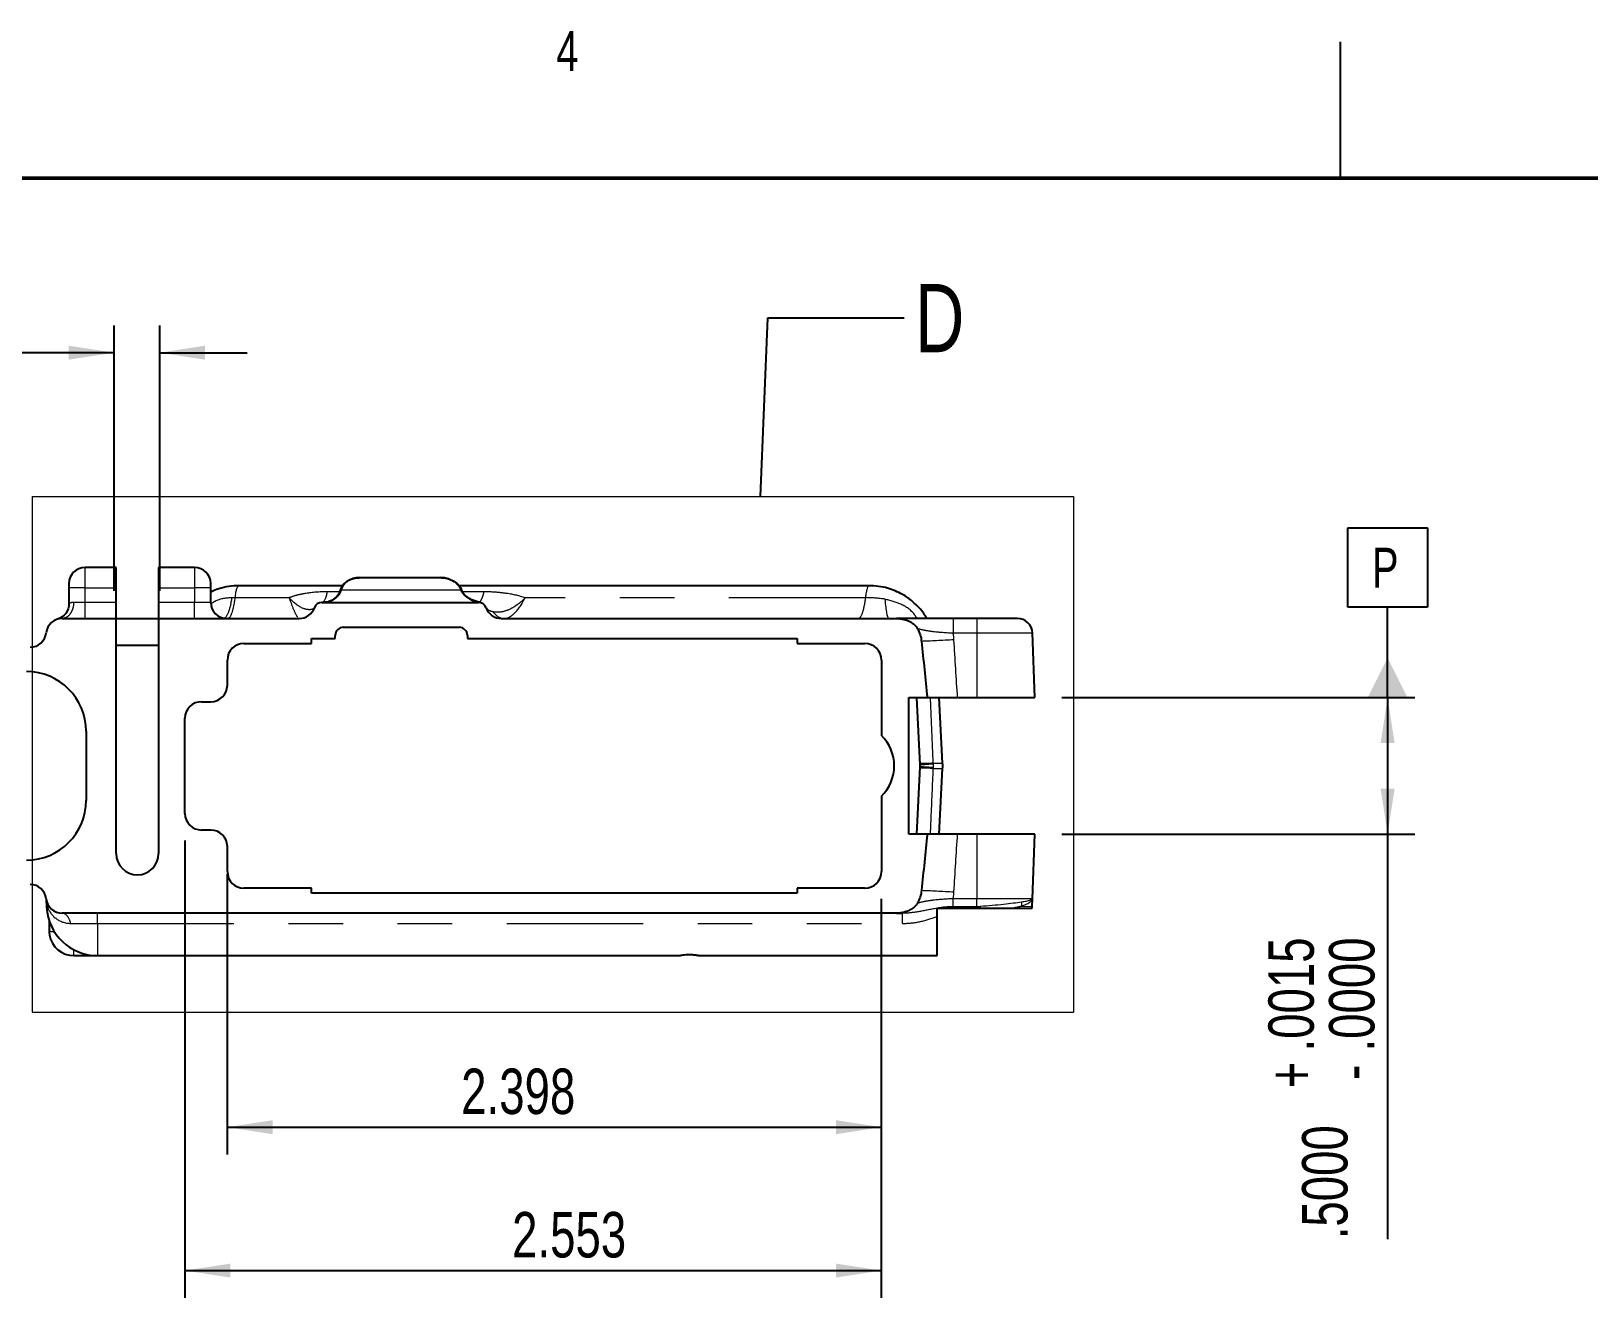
# Model space of a CAD drawing. Header units: inches. Extents: x 0.2 to 16.8, y 0.2 to 10.8.
# Drawn here: x 6.1 to 8.955, y 8.448 to 10.77 of the extents above; entities that cross this region are included whole.
import ezdxf

# ---------------------------------------------------------------- set-up
doc = ezdxf.new("R2010")
doc.units = ezdxf.units.IN
doc.header["$MEASUREMENT"] = 0
doc.linetypes.add('PHANTOM', pattern=[0.5, 0.25, -0.05, 0.05, -0.05, 0.05, -0.05])
doc.layers.add('FORMAT', color=7, linetype='Continuous')
doc.styles.add('SLDTEXTSTYLE0', font='TXT', dxfattribs={"width": 0.75})
doc.dimstyles.new('SLDDIMSTYLE12', dxfattribs={"dimtxt": 0.18, "dimasz": 0.083333, "dimexe": 0, "dimexo": 0.0625, "dimgap": 0, "dimtad": 0, "dimtih": 1, "dimtoh": 1, "dimdec": 0, "dimrnd": 1e-09, "dimzin": 0, "dimdsep": 46, "dimtxsty": 'Standard', "dimblk1": 'NONE', "dimblk2": 'NONE', "dimsah": 1, "dimcen": 0.09, "dimadec": 0, "dimazin": 0, "dimtfac": 0.083333, "dimtdec": 0, "dimtofl": 0, "dimtmove": 0, "dimatfit": 3, "dimldrblk": 'NONE', "dimfxl": 1, "dimfrac": 2, "dimtolj": 1, "dimtzin": 0, "dimarcsym": 0})
doc.dimstyles.new('SLDDIMSTYLE13', dxfattribs={"dimtxt": 0.083333, "dimasz": 0.083333, "dimexe": 0, "dimexo": 0.0625, "dimgap": 0.020833, "dimtad": 0, "dimtih": 1, "dimtoh": 1, "dimdec": 3, "dimlfac": 2, "dimrnd": 1e-09, "dimzin": 12, "dimdsep": 46, "dimtxsty": 'SLDTEXTSTYLE0', "dimsah": 1, "dimcen": 0.09, "dimadec": 0, "dimazin": 3, "dimtol": 1, "dimtp": 0.01, "dimtm": 0.01, "dimtfac": 1, "dimtdec": 3, "dimtmove": 0, "dimatfit": 0, "dimfxl": 1, "dimfrac": 2, "dimtolj": 1, "dimtzin": 0, "dimarcsym": 0})
doc.dimstyles.new('SLDDIMSTYLE17', dxfattribs={"dimtxt": 0.083333, "dimasz": 0.083333, "dimexe": 0, "dimexo": 0.0625, "dimgap": 0.020833, "dimtad": 2, "dimdec": 3, "dimlfac": 2, "dimrnd": 1e-09, "dimzin": 12, "dimdsep": 46, "dimtxsty": 'SLDTEXTSTYLE0', "dimsah": 1, "dimcen": 0.09, "dimadec": 0, "dimazin": 3, "dimtfac": 1, "dimtdec": 3, "dimtofl": 0, "dimtmove": 0, "dimatfit": 3, "dimfxl": 1, "dimfrac": 2, "dimtolj": 1, "dimtzin": 12, "dimarcsym": 0})
doc.dimstyles.new('SLDDIMSTYLE18', dxfattribs={"dimtxt": 0.083333, "dimasz": 0.083333, "dimexe": 0, "dimexo": 0.0625, "dimgap": 0.020833, "dimtad": 2, "dimdec": 4, "dimlfac": 2, "dimrnd": 1e-09, "dimzin": 4, "dimdsep": 46, "dimtxsty": 'SLDTEXTSTYLE0', "dimsah": 1, "dimcen": 0.09, "dimadec": 0, "dimazin": 1, "dimtol": 1, "dimtp": 0.0015, "dimtfac": 1, "dimtdec": 4, "dimtofl": 0, "dimtmove": 0, "dimatfit": 3, "dimfxl": 1, "dimfrac": 2, "dimtolj": 1, "dimtzin": 4, "dimarcsym": 0})

# ---------------------------------------------------------------- blocks, each defined once
blk = doc.blocks.new('_D_13')
at = {"layer": 'FORMAT'}
for p, q in [((6.2518, 9.7435), (6.2518, 10.2303)), ((6.3353, 9.7435), (6.3353, 10.2303)), ((6.2518, 10.1803), (5.7092, 10.1803)), ((6.3353, 10.1803), (6.4955, 10.1803))]:
    blk.add_line(p, q, dxfattribs=at)
for points in [[(6.2518, 10.1803), (6.1684, 10.1931), (6.1684, 10.1675)], [(6.3353, 10.1803), (6.4186, 10.1675), (6.4186, 10.1931)]]:
    blk.add_solid(points, dxfattribs=at)
at = {"layer": 'FORMAT', "char_height": 0.08333, "attachment_point": 1, "style": 'SLDTEXTSTYLE0'}
for s, insert in [('.167', (5.2173, 10.2215)), ('±.010', (5.4328, 10.2215))]:
    blk.add_mtext(s, dxfattribs=dict(at, insert=insert))
blk = doc.blocks.new('_D_17')
at = {"layer": 'FORMAT'}
for p, q in [((6.3816, 9.2858), (6.3816, 8.4476)), ((7.6581, 9.179), (7.6581, 8.4476)), ((6.3816, 8.4976), (7.6581, 8.4976))]:
    blk.add_line(p, q, dxfattribs=at)
for points in [[(6.3816, 8.4976), (6.4649, 8.4848), (6.4649, 8.5104)], [(7.6581, 8.4976), (7.5748, 8.5104), (7.5748, 8.4848)]]:
    blk.add_solid(points, dxfattribs=at)
at = {"layer": 'FORMAT', "insert": (6.9813, 8.605), "char_height": 0.08333, "attachment_point": 1, "style": 'SLDTEXTSTYLE0'}
blk.add_mtext('2.553', dxfattribs=at)
blk = doc.blocks.new('_D_18')
at = {"layer": 'FORMAT'}
for p, q in [((6.4593, 9.2248), (6.4593, 8.7105)), ((7.6581, 9.179), (7.6581, 8.7105)), ((6.4593, 8.7605), (7.6581, 8.7605))]:
    blk.add_line(p, q, dxfattribs=at)
for points in [[(6.4593, 8.7605), (6.5426, 8.7476), (6.5426, 8.7733)], [(7.6581, 8.7605), (7.5748, 8.7733), (7.5748, 8.7476)]]:
    blk.add_solid(points, dxfattribs=at)
at = {"layer": 'FORMAT', "insert": (6.888, 8.8679), "char_height": 0.08333, "attachment_point": 1, "style": 'SLDTEXTSTYLE0'}
blk.add_mtext('2.398', dxfattribs=at)
blk = doc.blocks.new('_D_19')
at = {"layer": 'FORMAT'}
for p, q in [((7.9892, 9.5479), (8.6362, 9.5479)), ((8.5862, 9.5479), (8.5862, 9.2979)), ((7.9892, 9.2979), (8.6362, 9.2979)), ((8.5862, 9.2979), (8.5862, 8.5549))]:
    blk.add_line(p, q, dxfattribs=at)
for points in [[(8.5862, 9.5479), (8.5733, 9.4646), (8.599, 9.4646)], [(8.5862, 9.2979), (8.599, 9.3812), (8.5733, 9.3812)]]:
    blk.add_solid(points, dxfattribs=at)
at = {"layer": 'FORMAT', "attachment_point": 1, "rotation": 90, "style": 'SLDTEXTSTYLE0'}
for s, insert, char_height in [('.0015', (8.3676, 8.8992), 0.08333), ('.0000', (8.4787, 8.8992), 0.08333), ('+', (8.3676, 8.8319), 0.0833), ('-', (8.4787, 8.8471), 0.0833), ('.5000', (8.4293, 8.5549), 0.08333)]:
    blk.add_mtext(s, dxfattribs=dict(at, insert=insert, char_height=char_height))
blk = doc.blocks.new('_None')
blk = doc.blocks.new('SW_DATUMTAG_1')
at = {"layer": 'FORMAT', "color": 0}
for p, q in [((-0.0442, 0.1308), (0.1017, 0.1308)), ((-0.0442, -0.015), (-0.0442, 0.1308)), ((0.1017, 0.1308), (0.1017, -0.015)), ((0.1017, -0.015), (-0.0442, -0.015)), ((0.0288, -0.1808), (0.0288, -0.015))]:
    blk.add_line(p, q, dxfattribs=at)
blk.add_solid([(-0.0077, -0.1808), (0.0652, -0.1808), (0.0288, -0.1079)], dxfattribs=at)
at = {"layer": 'FORMAT', "color": 0, "insert": (0, 0.094), "char_height": 0.0729, "attachment_point": 1, "style": 'SLDTEXTSTYLE0'}
blk.add_mtext('P', dxfattribs=at)

msp = doc.modelspace()

# ---------------------------------------------------------------- linework, layer by layer
at = {"color": 7, "linetype": 'Continuous', "lineweight": 25}
for p, q in [((8.5, 10.5), (8.5, 10.75)), ((8.5, 10.500039), (8.5, 10.499961)), ((6.255575, 9.786587), (6.198488, 9.786587)), ((6.255575, 9.749186), (6.255575, 9.786587)), ((6.399276, 9.786587), (6.333331, 9.786587)), ((6.333331, 9.786587), (6.333331, 9.749186)), ((6.701679, 9.767887), (6.702508, 9.767887)), ((6.702508, 9.767887), (6.84998, 9.767887)), ((6.84998, 9.767887), (6.85081, 9.767887)), ((6.168961, 9.75706), (6.168961, 9.749186)), ((6.168961, 9.749186), (6.168961, 9.720053)), ((6.255575, 9.722611), (6.255575, 9.749186)), ((6.333331, 9.749186), (6.333331, 9.722611)), ((6.428803, 9.749186), (6.428803, 9.75706)), ((6.428803, 9.722611), (6.428803, 9.749186)), ((6.670894, 9.753123), (6.480367, 9.753123)), ((7.636102, 9.753123), (6.883987, 9.753123)), ((6.255575, 9.6931), (6.255575, 9.722611)), ((6.333331, 9.722611), (6.333331, 9.6931)), ((6.632774, 9.722611), (6.919714, 9.722611)), ((6.156627, 9.693083), (6.187752, 9.693083)), ((6.187752, 9.693083), (6.198488, 9.6931)), ((6.198488, 9.6931), (6.255575, 9.6931)), ((6.255575, 9.261981), (6.255575, 9.6931)), ((6.255575, 9.693083), (6.333331, 9.693083)), ((6.333331, 9.6931), (6.333331, 9.261981)), ((6.333331, 9.6931), (6.399276, 9.6931)), ((6.399276, 9.6931), (6.410013, 9.693083)), ((6.410013, 9.693083), (6.591016, 9.693083)), ((6.961473, 9.693083), (7.686211, 9.693083)), ((7.833331, 9.693083), (7.789832, 9.693083)), ((7.907537, 9.693083), (7.833331, 9.693083)), ((6.613843, 9.656174), (6.65715, 9.656174)), ((6.613843, 9.647316), (6.613843, 9.656174)), ((6.65715, 9.656174), (6.65715, 9.66208)), ((6.671914, 9.676843), (6.884512, 9.676843)), ((6.899276, 9.66208), (6.899276, 9.656174)), ((6.899276, 9.656174), (7.503607, 9.656174)), ((7.503607, 9.656174), (7.503607, 9.647316)), ((7.93922, 9.547906), (7.935079, 9.666486)), ((6.333331, 9.643379), (6.255575, 9.643379)), ((6.489827, 9.647316), (6.613843, 9.647316)), ((7.503607, 9.647316), (7.627622, 9.647316)), ((6.459315, 9.571036), (6.459315, 9.616804)), ((7.658134, 9.616804), (7.658134, 9.478723)), ((6.412071, 9.540524), (6.428803, 9.540524)), ((7.708331, 9.547906), (7.742512, 9.547906)), ((7.708331, 9.297906), (7.708331, 9.547906)), ((7.722413, 9.547906), (7.728883, 9.424452)), ((7.77054, 9.427645), (7.764237, 9.547906)), ((7.797848, 9.547906), (7.833331, 9.547906)), ((7.833331, 9.547906), (7.93922, 9.547906)), ((6.381559, 9.3358), (6.381559, 9.510013)), ((6.200457, 9.486391), (6.200457, 9.359422)), ((7.77054, 9.427639), (7.77054, 9.427645)), ((7.728883, 9.421361), (7.722413, 9.297906)), ((7.764237, 9.297906), (7.77054, 9.418167)), ((7.77054, 9.418167), (7.77054, 9.418174)), ((7.658134, 9.36709), (7.658134, 9.229009)), ((6.428803, 9.305288), (6.412071, 9.305288)), ((7.742512, 9.297906), (7.708331, 9.297906)), ((7.833331, 9.297906), (7.797848, 9.297906)), ((7.93922, 9.297906), (7.833331, 9.297906)), ((7.935079, 9.179326), (7.93922, 9.297906)), ((6.459315, 9.229009), (6.459315, 9.274776)), ((6.613843, 9.198497), (6.489827, 9.198497)), ((6.613843, 9.189639), (6.613843, 9.198497)), ((7.503607, 9.198497), (7.503607, 9.189639)), ((7.627622, 9.198497), (7.503607, 9.198497)), ((6.127408, 9.177381), (6.128131, 9.163584)), ((7.503607, 9.189639), (6.613843, 9.189639)), ((7.934586, 9.165214), (7.935079, 9.179326)), ((6.132775, 9.138988), (6.132775, 9.120249)), ((7.686211, 9.152729), (6.156627, 9.152729)), ((7.760496, 9.074973), (7.760496, 9.146444)), ((7.789832, 9.16208), (7.833331, 9.16208)), ((7.8972, 9.16208), (7.934424, 9.16208)), ((6.178051, 9.074973), (6.221507, 9.074973)), ((6.221507, 9.074973), (6.542977, 9.074973)), ((6.542977, 9.074973), (7.286457, 9.074973)), ((7.286272, 9.074973), (7.286272, 9.074894)), ((7.325272, 9.074973), (7.760496, 9.074973))]:
    msp.add_line(p, q, dxfattribs=at)
at = {"color": 7, "linetype": 'Continuous', "lineweight": 50}
msp.add_line((0.5, 10.5), (16.5, 10.5), dxfattribs=at)
at = {"color": 7, "linetype": 'Continuous', "lineweight": 18}
for p, q in [((6.101497, 9.916731), (6.101497, 8.97133)), ((6.101497, 9.916731), (8.010307, 9.916731)), ((8.010307, 9.916731), (8.010307, 8.97133)), ((6.101497, 8.97133), (8.010307, 8.97133))]:
    msp.add_line(p, q, dxfattribs=at)
at = {"color": 8, "linetype": 'PHANTOM', "lineweight": 18}
for p, q in [((6.198488, 9.749186), (6.198488, 9.786587)), ((6.399276, 9.786587), (6.399276, 9.749186)), ((6.198488, 9.749186), (6.168961, 9.749186)), ((6.198488, 9.722611), (6.198488, 9.749186)), ((6.198488, 9.749186), (6.255575, 9.749186)), ((6.333331, 9.749186), (6.399276, 9.749186)), ((6.428803, 9.749186), (6.399276, 9.749186)), ((6.399276, 9.749186), (6.399276, 9.722611)), ((6.665625, 9.74198), (6.642434, 9.74198)), ((6.929374, 9.74198), (6.890184, 9.74198)), ((6.198488, 9.722611), (6.177558, 9.722611)), ((6.198488, 9.6931), (6.198488, 9.722611)), ((6.255575, 9.722611), (6.198488, 9.722611)), ((6.399276, 9.722611), (6.333331, 9.722611)), ((6.399276, 9.6931), (6.399276, 9.722611)), ((6.428803, 9.722611), (6.399276, 9.722611)), ((6.572793, 9.731206), (6.473042, 9.731206)), ((7.628777, 9.731206), (7.005174, 9.731206)), ((7.833331, 9.693083), (7.833331, 9.666486)), ((7.789832, 9.666486), (7.833331, 9.666486)), ((7.833331, 9.666486), (7.833331, 9.547906)), ((7.833331, 9.666486), (7.935079, 9.666486)), ((7.753436, 9.427645), (7.77054, 9.427645)), ((7.753436, 9.418167), (7.77054, 9.418167)), ((7.833331, 9.297906), (7.833331, 9.179326)), ((7.833331, 9.179326), (7.789832, 9.179326)), ((7.935079, 9.179326), (7.833331, 9.179326)), ((7.833331, 9.16473), (7.833331, 9.179326)), ((7.914855, 9.165903), (7.934586, 9.165214)), ((6.129993, 9.163681), (6.128131, 9.163584)), ((6.221507, 9.134068), (6.221507, 9.152729)), ((7.833331, 9.16473), (7.789832, 9.16473)), ((7.789832, 9.16208), (7.789832, 9.16473)), ((7.833331, 9.16208), (7.833331, 9.16473)), ((6.172198, 9.134068), (6.221507, 9.134068)), ((6.221507, 9.134068), (7.697155, 9.134068)), ((6.221507, 9.134068), (6.221507, 9.074973)), ((6.178051, 9.074973), (6.178051, 9.085685))]:
    msp.add_line(p, q, dxfattribs=at)
at = {"color": 7, "linetype": 'Continuous', "lineweight": 25}
for centre, radius, start, end in [((6.198488, 9.75706), 0.029528, 90, 180), ((6.399276, 9.75706), 0.029528, 0, 90), ((6.458331, 9.722611), 0.029528, 180, 270), ((6.591016, 9.722611), 0.029528, 270, 340.528779), ((6.632774, 9.707847), 0.014764, 90, 160.528779), ((6.919714, 9.707847), 0.014764, 19.471221, 90), ((6.961473, 9.722611), 0.029528, 199.471221, 270), ((6.156627, 9.663556), 0.029528, 90, 173.780752), ((7.907537, 9.665524), 0.027559, 2, 90), ((6.09792, 9.669954), 0.029528, 270, 353.780752), ((6.671914, 9.66208), 0.014764, 90, 180), ((6.884512, 9.66208), 0.014764, 0, 90), ((6.489827, 9.616804), 0.030512, 90, 180), ((7.627622, 9.616804), 0.030512, 0, 90), ((6.091205, 9.486391), 0.109252, 0, 90), ((6.428803, 9.571036), 0.030512, 270, 0), ((6.412071, 9.510013), 0.030512, 90, 180), ((7.604, 9.422906), 0.077756, 314.123121, 45.876879), ((7.680237, 9.422906), 0.090427, 357, 3), ((6.091205, 9.359422), 0.109252, 270, 0), ((6.412071, 9.3358), 0.030512, 180, 270), ((6.428803, 9.274776), 0.030512, 360, 90), ((6.294453, 9.261981), 0.038878, 180, 0), ((6.489827, 9.229009), 0.030512, 180, 270), ((7.627622, 9.229009), 0.030512, 270, 0), ((6.09792, 9.175859), 0.029528, 6.219248, 90), ((6.156627, 9.182257), 0.029528, 186.219248, 270), ((6.221507, 9.168477), 0.093504, 183, 270), ((7.841139, 9.168477), 0.093504, 356.076697, 358), ((6.178051, 9.120249), 0.045276, 180, 189.545918), ((6.178051, 9.120249), 0.045276, 189.545918, 270)]:
    msp.add_arc(centre, radius, start, end, dxfattribs=at)
at = {"color": 8, "linetype": 'PHANTOM', "lineweight": 18}
for centre, radius, start, end in [((6.473041, 9.511323), 0.219883, 89.999721, 91.462513), ((7.687393, 9.422906), 0.066195, 357.286774, 2.713226), ((7.950309, 9.168439), 0.035545, 172.706458, 184.0907), ((6.142038, 9.149016), 0.030222, 252.151352, 270.484809)]:
    msp.add_arc(centre, radius, start, end, dxfattribs=at)
for centre, major_axis, ratio, start_param, end_param in [((6.480365, 9.701672), (0, 0.05145), 0.17382528, 0.00044243, 0.95938556), ((7.6361, 9.701672), (0, 0.05145), 0.17382523, 0.00028062, 0.95938524), ((7.708539, 9.674131), (-0.050214, 0.092138), 0.71663906, 4.13486319, 4.26268006), ((7.749225, 9.426579), (-0.002618, 0.05399), 0.07877798, 4.69857183, 4.72831161), ((7.749225, 9.419233), (0.002618, 0.05399), 0.07877794, 4.69646635, 4.72620613), ((7.708539, 9.171681), (0.050214, 0.092138), 0.71663899, 5.16209824, 5.28991509), ((7.831928, 9.180786), (0.036523, -0.000765), 0.43910893, 4.76001862, 4.93222021)]:
    msp.add_ellipse(centre, major_axis=major_axis, ratio=ratio, start_param=start_param, end_param=end_param, dxfattribs=at)
at = {"color": 7, "linetype": 'Continuous', "lineweight": 25}
for points, knots in [([(6.666912, 9.745249), (6.667131, 9.74597), (6.667567, 9.747413), (6.668452, 9.749496), (6.669494, 9.751504), (6.670702, 9.753422), (6.672063, 9.755244), (6.673568, 9.756961), (6.675208, 9.758567), (6.676972, 9.760055), (6.678849, 9.761422), (6.680831, 9.762662), (6.682905, 9.763773), (6.685063, 9.764753), (6.687294, 9.7656), (6.689588, 9.766314), (6.691935, 9.766894), (6.694327, 9.767342), (6.696755, 9.767657), (6.699209, 9.767851), (6.700854, 9.767875), (6.701679, 9.767887)], [0, 0, 0, 0, 0.05069146, 0.10133837, 0.15201576, 0.20279248, 0.25373027, 0.30488306, 0.35629659, 0.40800828, 0.46004732, 0.51243502, 0.56518526, 0.61830509, 0.67179546, 0.72565198, 0.77986571, 0.83442398, 0.88931117, 0.94450956, 1, 1, 1, 1]), ([(6.702508, 9.767887), (6.701456, 9.767868), (6.69936, 9.76783), (6.69624, 9.767519), (6.693171, 9.767014), (6.690171, 9.766293), (6.687259, 9.765359), (6.684453, 9.764211), (6.681775, 9.762851), (6.679245, 9.761282), (6.676884, 9.75951), (6.674714, 9.757544), (6.672755, 9.755395), (6.671026, 9.753075), (6.669555, 9.750599), (6.668332, 9.747993), (6.667762, 9.746164), (6.667477, 9.74525)], [0, 0, 0, 0, 0.07041723, 0.14033215, 0.20970617, 0.27850537, 0.34670308, 0.41428259, 0.48123988, 0.54758636, 0.61335126, 0.67858381, 0.74335468, 0.8077568, 0.87190506, 0.93593495, 1, 1, 1, 1]), ([(6.862366, 9.76624), (6.861572, 9.766449), (6.859975, 9.766869), (6.857529, 9.767322), (6.855042, 9.767649), (6.852521, 9.76785), (6.850829, 9.767874), (6.84998, 9.767887)], [0, 0, 0, 0, 0.19662122, 0.39500308, 0.59507921, 0.79677281, 1, 1, 1, 1]), ([(6.85081, 9.767887), (6.851797, 9.76787), (6.853763, 9.767837), (6.856686, 9.767555), (6.859561, 9.767117), (6.861435, 9.766662), (6.862366, 9.766435)], [0, 0, 0, 0, 0.25360373, 0.50489689, 0.75373734, 1, 1, 1, 1]), ([(6.862366, 9.766435), (6.862997, 9.76626), (6.864494, 9.765845), (6.867432, 9.764833), (6.871221, 9.763205), (6.875234, 9.760952), (6.878953, 9.75832), (6.882116, 9.755506), (6.884622, 9.75265), (6.886424, 9.750027), (6.887733, 9.747671), (6.888364, 9.74604), (6.88867, 9.745251)], [0, 0, 0, 0, 0.05515112, 0.13091245, 0.26198554, 0.40363402, 0.52239282, 0.65293304, 0.76866785, 0.85073236, 0.92773472, 1, 1, 1, 1]), ([(6.888021, 9.745249), (6.887799, 9.745835), (6.887345, 9.747034), (6.886464, 9.748786), (6.885415, 9.750544), (6.88386, 9.752741), (6.88158, 9.755354), (6.878533, 9.758098), (6.87494, 9.76069), (6.871035, 9.762939), (6.867263, 9.764618), (6.864382, 9.76565), (6.862912, 9.76608), (6.862366, 9.76624)], [0, 0, 0, 0, 0.0545524, 0.11169005, 0.1715703, 0.23431254, 0.34880048, 0.47709002, 0.59485064, 0.73658646, 0.86824964, 0.95105298, 1, 1, 1, 1]), ([(6.480369, 9.752868), (6.478805, 9.752945), (6.471113, 9.75332), (6.4572, 9.751193), (6.441393, 9.74735), (6.432246, 9.743086), (6.428803, 9.741481)], [0, 0, 0, 0, 0.08814177, 0.43327062, 0.78668435, 1, 1, 1, 1]), ([(6.634838, 9.722611), (6.635501, 9.722622), (6.636883, 9.722645), (6.639031, 9.722842), (6.641328, 9.723189), (6.643464, 9.723661), (6.64574, 9.724305), (6.648836, 9.7254), (6.653177, 9.727518), (6.657742, 9.730844), (6.661409, 9.734649), (6.663967, 9.738287), (6.665788, 9.741731), (6.666551, 9.744105), (6.666919, 9.745247)], [0, 0, 0, 0, 0.04731347, 0.09859976, 0.15383149, 0.2129706, 0.25457376, 0.32262563, 0.44705736, 0.59788381, 0.72324499, 0.82236462, 0.91448405, 1, 1, 1, 1]), ([(6.667505, 9.745241), (6.667298, 9.744562), (6.666874, 9.743172), (6.666, 9.741117), (6.664926, 9.739045), (6.663623, 9.736979), (6.661566, 9.734242), (6.658257, 9.730829), (6.653667, 9.727507), (6.649319, 9.725399), (6.646214, 9.724305), (6.643189, 9.723454), (6.63965, 9.722764), (6.63666, 9.722659), (6.635274, 9.722611)], [0, 0, 0, 0, 0.05049412, 0.10333789, 0.15863602, 0.21647744, 0.27693798, 0.40212855, 0.55322294, 0.67769818, 0.74461956, 0.78730006, 0.9013609, 1, 1, 1, 1]), ([(6.900996, 9.730576), (6.900433, 9.730924), (6.899326, 9.73161), (6.897701, 9.732767), (6.896149, 9.733996), (6.89468, 9.735308), (6.892953, 9.737048), (6.891096, 9.739304), (6.889267, 9.742159), (6.88843, 9.744234), (6.888021, 9.745249)], [0, 0, 0, 0, 0.10966831, 0.21581585, 0.31877067, 0.41887332, 0.51647486, 0.68607809, 0.84640159, 1, 1, 1, 1]), ([(6.88865, 9.745242), (6.888861, 9.744686), (6.889287, 9.743561), (6.890101, 9.741943), (6.891042, 9.740365), (6.892119, 9.738835), (6.893879, 9.736673), (6.896549, 9.734029), (6.898925, 9.732339), (6.900155, 9.731465)], [0, 0, 0, 0, 0.09201069, 0.18593753, 0.28227674, 0.38149795, 0.48404645, 0.7329309, 1, 1, 1, 1]), ([(7.74155, 9.693083), (7.739761, 9.696134), (7.735713, 9.703037), (7.726917, 9.713504), (7.714206, 9.725869), (7.695191, 9.739048), (7.673764, 9.747934), (7.652729, 9.752523), (7.641021, 9.752914), (7.634953, 9.753117)], [0, 0, 0, 0, 0.082668302, 0.187068738, 0.318444867, 0.496778513, 0.725475452, 0.857710984, 1, 1, 1, 1]), ([(6.168961, 9.720053), (6.168961, 9.713776), (6.166868, 9.707525), (6.159439, 9.697427), (6.154035, 9.693632), (6.14803, 9.691804)], [0, 0, 0, 0, 0.5, 0.5, 1, 1, 1, 1]), ([(6.923221, 9.722189), (6.92297, 9.72225), (6.922462, 9.722376), (6.921495, 9.722623), (6.920364, 9.722921), (6.919049, 9.723283), (6.917551, 9.723713), (6.915865, 9.724224), (6.913691, 9.724924), (6.910938, 9.725884), (6.907632, 9.727197), (6.904286, 9.7287), (6.902063, 9.72995), (6.900996, 9.73055)], [0, 0, 0, 0, 0.07209834, 0.14586335, 0.22123595, 0.29816523, 0.37661676, 0.4565835, 0.53810002, 0.65985376, 0.78281927, 0.89572971, 1, 1, 1, 1]), ([(7.789832, 9.693083), (7.770018, 9.693083), (7.75026, 9.693083), (7.723903, 9.693083), (7.715637, 9.693083), (7.704153, 9.693083), (7.700469, 9.693083), (7.693304, 9.693083), (7.689807, 9.693083), (7.686211, 9.693083)], [0, 0, 0, 0, 0.5, 0.5, 0.75, 0.75, 0.875, 0.875, 1, 1, 1, 1]), ([(7.686211, 9.693083), (7.687339, 9.693064), (7.689693, 9.693024), (7.693348, 9.692676), (7.697472, 9.69201), (7.702313, 9.69081), (7.707486, 9.688915), (7.711769, 9.686718), (7.714855, 9.684739), (7.717436, 9.682816), (7.720031, 9.680466), (7.722457, 9.677716), (7.723662, 9.675789), (7.724221, 9.674895)], [0, 0, 0, 0, 0.07697244, 0.16067917, 0.2504049, 0.36188103, 0.50065752, 0.62553441, 0.68957311, 0.75071806, 0.84507907, 0.92810725, 1, 1, 1, 1]), ([(6.127394, 9.177737), (6.127393, 9.177744), (6.127384, 9.177797), (6.12739, 9.177718), (6.127399, 9.177552), (6.127404, 9.177462), (6.127407, 9.177416), (6.127408, 9.177393), (6.127409, 9.177382)], [0, 0, 0, 0, 0.08899016, 0.71602134, 0.88916724, 0.94937871, 0.97534742, 1, 1, 1, 1]), ([(6.127447, 9.177741), (6.127549, 9.177068), (6.127687, 9.176154), (6.127988, 9.175172), (6.128067, 9.174913)], [0, 0, 0, 0, 0.73647451, 1, 1, 1, 1]), ([(7.724221, 9.170917), (7.7239, 9.170383), (7.723231, 9.169267), (7.722009, 9.167637), (7.720569, 9.165973), (7.718605, 9.164026), (7.715809, 9.161721), (7.712119, 9.159291), (7.708314, 9.15734), (7.704883, 9.155938), (7.701002, 9.154641), (7.696356, 9.153547), (7.691097, 9.152843), (7.687767, 9.152765), (7.686211, 9.152729)], [0, 0, 0, 0, 0.04254738, 0.08879082, 0.13880653, 0.19265795, 0.27737497, 0.38571672, 0.49362764, 0.56865597, 0.63855327, 0.77279366, 0.89379662, 1, 1, 1, 1]), ([(7.760483, 9.146475), (7.760495, 9.146546), (7.760541, 9.146816), (7.760518, 9.147421), (7.760524, 9.148399), (7.7605, 9.149734), (7.760495, 9.151336), (7.760497, 9.153046), (7.760496, 9.155527), (7.760496, 9.158597), (7.760496, 9.160834), (7.760496, 9.161931)], [0, 0, 0, 0, 0.01250024, 0.04774095, 0.10542552, 0.18489214, 0.28522994, 0.39470229, 0.50022136, 0.75483251, 1, 1, 1, 1]), ([(7.761363, 9.16208), (7.765959, 9.16208), (7.770713, 9.16208), (7.780228, 9.16208), (7.785052, 9.16208), (7.789832, 9.16208)], [0, 0, 0, 0, 0.5, 0.5, 1, 1, 1, 1]), ([(7.839967, 9.162079), (7.841385, 9.162079), (7.84418, 9.16208), (7.848296, 9.162084), (7.852272, 9.162089), (7.856108, 9.162095), (7.859802, 9.162102), (7.863354, 9.162108), (7.866763, 9.162113), (7.871435, 9.162117), (7.877271, 9.162116), (7.884191, 9.162109), (7.889716, 9.162104), (7.89347, 9.162106), (7.895313, 9.16211), (7.896357, 9.162111), (7.896874, 9.162114), (7.897133, 9.162115)], [0, 0, 0, 0, 0.06904812, 0.13613358, 0.20130671, 0.26460679, 0.32606429, 0.3857028, 0.44354062, 0.49959208, 0.62617314, 0.74978941, 0.87486278, 0.93741684, 0.96870477, 0.98435237, 1, 1, 1, 1]), ([(7.286457, 9.075011), (7.286406, 9.075), (7.2862, 9.074958), (7.287568, 9.075244), (7.29047, 9.075781), (7.294788, 9.076408), (7.300007, 9.076921), (7.303864, 9.076993), (7.305772, 9.077029)], [0, 0, 0, 0, 0.06104208, 0.25004774, 0.43921525, 0.62335153, 0.81370877, 1, 1, 1, 1]), ([(7.305772, 9.077029), (7.306414, 9.077025), (7.307692, 9.077018), (7.309588, 9.076956), (7.311448, 9.07686), (7.31385, 9.076686), (7.316685, 9.0764), (7.319644, 9.075995), (7.322093, 9.075593), (7.323887, 9.075255), (7.325059, 9.075019), (7.325201, 9.074989), (7.325272, 9.074973)], [0, 0, 0, 0, 0.06276548, 0.12495448, 0.18720009, 0.25013367, 0.37489105, 0.50015237, 0.62521724, 0.75016905, 0.87519387, 1, 1, 1, 1])]:
    msp.add_open_spline(points, degree=3, knots=knots, dxfattribs=at)
at = {"color": 8, "linetype": 'PHANTOM', "lineweight": 18}
for points, knots in [([(6.642434, 9.74198), (6.628807, 9.74198), (6.615202, 9.740932), (6.597506, 9.738112), (6.59202, 9.736967), (6.58181, 9.734336), (6.577096, 9.732848), (6.572791, 9.731199)], [0, 0, 0, 0, 0.5, 0.5, 0.75, 0.75, 1, 1, 1, 1]), ([(6.888021, 9.745249), (6.882892, 9.745248), (6.876417, 9.745248), (6.86121, 9.745248), (6.843768, 9.745247), (6.823229, 9.745247), (6.801828, 9.745246), (6.790688, 9.745246), (6.757099, 9.745245), (6.734507, 9.745245), (6.695373, 9.745244), (6.678786, 9.745243), (6.667502, 9.745243)], [0, 0, 0, 0, 0.125, 0.125, 0.25, 0.375, 0.375, 0.5, 0.5, 0.75, 0.75, 1, 1, 1, 1]), ([(6.929374, 9.74198), (6.928013, 9.735767), (6.926469, 9.730881), (6.923188, 9.724304), (6.921451, 9.722611), (6.919714, 9.722611)], [0, 0, 0, 0, 0.5, 0.5, 1, 1, 1, 1]), ([(7.005173, 9.731205), (6.995252, 9.734474), (6.983938, 9.737073), (6.964929, 9.739876), (6.958248, 9.740632), (6.944213, 9.741685), (6.93684, 9.74198), (6.929374, 9.74198)], [0, 0, 0, 0, 0.5, 0.5, 0.75, 0.75, 1, 1, 1, 1]), ([(6.177558, 9.722611), (6.177558, 9.718746), (6.177013, 9.714882), (6.174916, 9.70774), (6.173365, 9.704465), (6.16949, 9.698999), (6.167168, 9.69681), (6.162106, 9.693852), (6.159367, 9.693083), (6.156627, 9.693083)], [0, 0, 0, 0, 0.25, 0.25, 0.5, 0.5, 0.75, 0.75, 1, 1, 1, 1]), ([(6.467429, 9.731135), (6.457327, 9.730333), (6.443594, 9.729243), (6.43214, 9.72178), (6.429111, 9.719807)], [0, 0, 0, 0, 0.73561721, 1, 1, 1, 1]), ([(6.467429, 9.731135), (6.465686, 9.719436), (6.46334, 9.70974), (6.457959, 9.6966), (6.454933, 9.693083), (6.451903, 9.693083)], [0, 0, 0, 0, 0.5, 0.5, 1, 1, 1, 1]), ([(6.473042, 9.731206), (6.471614, 9.719488), (6.469691, 9.709773), (6.465278, 9.696608), (6.462796, 9.693083), (6.46031, 9.693083)], [0, 0, 0, 0, 0.5, 0.5, 1, 1, 1, 1]), ([(6.573052, 9.730354), (6.575804, 9.721818), (6.578569, 9.714498), (6.583635, 9.702807), (6.585974, 9.698425), (6.587731, 9.695803)], [0, 0, 0, 0, 0.5, 0.5, 1, 1, 1, 1]), ([(6.61687, 9.710668), (6.615171, 9.709649), (6.61257, 9.709111), (6.606156, 9.709227), (6.602383, 9.70994), (6.590461, 9.714659), (6.581574, 9.721044), (6.573409, 9.730471)], [0, 0, 0, 0, 0.25, 0.25, 0.5, 0.5, 1, 1, 1, 1]), ([(6.919714, 9.722611), (6.916281, 9.722611), (6.912845, 9.723323), (6.906451, 9.726026), (6.903506, 9.728034), (6.901008, 9.730564)], [0, 0, 0, 0, 0.5, 0.5, 1, 1, 1, 1]), ([(6.946522, 9.705146), (6.94293, 9.706108), (6.938489, 9.707297), (6.936985, 9.709145), (6.936697, 9.709498)], [0, 0, 0, 0, 0.80864565, 1, 1, 1, 1]), ([(7.004935, 9.730946), (6.995664, 9.720861), (6.985185, 9.713303), (6.969757, 9.706716), (6.964646, 9.705338), (6.95499, 9.704141), (6.950455, 9.704301), (6.946522, 9.705146)], [0, 0, 0, 0, 0.5, 0.5, 0.75, 0.75, 1, 1, 1, 1]), ([(6.967822, 9.693083), (6.970573, 9.693083), (6.973605, 9.694021), (6.979886, 9.69751), (6.983137, 9.700071), (6.992865, 9.709933), (6.999338, 9.719399), (7.005032, 9.730918)], [0, 0, 0, 0, 0.25, 0.25, 0.5, 0.5, 1, 1, 1, 1]), ([(7.628777, 9.731206), (7.627349, 9.719488), (7.625426, 9.709772), (7.621014, 9.696607), (7.618531, 9.693083), (7.616045, 9.693083)], [0, 0, 0, 0, 0.5, 0.5, 1, 1, 1, 1]), ([(7.723595, 9.693083), (7.722047, 9.695573), (7.715051, 9.706827), (7.694565, 9.720772), (7.674617, 9.725904), (7.664644, 9.72847)], [0, 0, 0, 0, 0.124391495, 0.562232174, 1, 1, 1, 1]), ([(7.789832, 9.693083), (7.789832, 9.693083), (7.789832, 9.692398), (7.789832, 9.689755), (7.789832, 9.687799), (7.789832, 9.682898), (7.789832, 9.679956), (7.789832, 9.673511), (7.789832, 9.670011), (7.789832, 9.666486)], [0, 0, 0, 0, 0.25, 0.25, 0.5, 0.5, 0.75, 0.75, 1, 1, 1, 1]), ([(7.724217, 9.674893), (7.729431, 9.673345), (7.734564, 9.672185), (7.745025, 9.670314), (7.750344, 9.669605), (7.7668, 9.667793), (7.778329, 9.667062), (7.789832, 9.666486)], [0, 0, 0, 0, 0.25, 0.25, 0.5, 0.5, 1, 1, 1, 1]), ([(7.753436, 9.427645), (7.751742, 9.466289), (7.749984, 9.506376), (7.748268, 9.546463), (7.748206, 9.547906)], [0, 0, 0, 0, 0.96399857, 1, 1, 1, 1]), ([(7.748213, 9.297906), (7.74863, 9.30763), (7.750347, 9.347717), (7.752105, 9.387804), (7.753436, 9.418167)], [0, 0, 0, 0, 0.242571012, 1, 1, 1, 1]), ([(6.127408, 9.177381), (6.127411, 9.17735), (6.127417, 9.177279), (6.127487, 9.176555), (6.127652, 9.175126), (6.12786, 9.173602), (6.128053, 9.172338), (6.128561, 9.169221), (6.129333, 9.166233), (6.129993, 9.163681)], [0, 0, 0, 0, 0.04320434, 0.09692117, 0.24085657, 0.37977152, 0.4054107, 0.49211992, 1, 1, 1, 1]), ([(7.789832, 9.179326), (7.778329, 9.17875), (7.7668, 9.17802), (7.750344, 9.176207), (7.745025, 9.175498), (7.734564, 9.173627), (7.729431, 9.172468), (7.724217, 9.17092)], [0, 0, 0, 0, 0.5, 0.5, 0.75, 0.75, 1, 1, 1, 1]), ([(6.129993, 9.163681), (6.132481, 9.156804), (6.137521, 9.14916), (6.152056, 9.137732), (6.161675, 9.134068), (6.172198, 9.134068)], [0, 0, 0, 0, 0.5, 0.5, 1, 1, 1, 1]), ([(7.760496, 9.161932), (7.747247, 9.159649), (7.73627, 9.157141), (7.715891, 9.153629), (7.706363, 9.152729), (7.697155, 9.152729)], [0, 0, 0, 0, 0.5, 0.5, 1, 1, 1, 1]), ([(7.697155, 9.134068), (7.697155, 9.139531), (7.697155, 9.144319), (7.697155, 9.150925), (7.697155, 9.152729), (7.697155, 9.152729)], [0, 0, 0, 0, 0.5, 0.5, 1, 1, 1, 1]), ([(7.697155, 9.134068), (7.708189, 9.134068), (7.719264, 9.135208), (7.740334, 9.139775), (7.750383, 9.143148), (7.760471, 9.146471)], [0, 0, 0, 0, 0.5, 0.5, 1, 1, 1, 1])]:
    msp.add_open_spline(points, degree=3, knots=knots, dxfattribs=at)
for points in [[(6.642434, 9.74198), (6.639711, 9.729554), (6.636249, 9.722611), (6.632774, 9.722611)], [(6.177558, 9.722611), (6.174835, 9.722611), (6.170495, 9.721121), (6.168961, 9.720053), (6.168961, 9.720053)], [(7.664644, 9.72847), (7.653403, 9.730093), (7.641045, 9.731206), (7.628777, 9.731206)], [(7.664644, 9.72847), (7.666322, 9.706571), (7.669065, 9.693083), (7.67184, 9.693083)], [(6.946522, 9.705146), (6.951406, 9.697703), (6.959563, 9.693083), (6.967822, 9.693083)], [(7.791274, 9.653978), (7.769583, 9.652631), (7.747992, 9.651577), (7.731798, 9.651076)], [(7.797848, 9.547906), (7.795663, 9.583264), (7.793472, 9.618621), (7.791274, 9.653978)], [(7.753436, 9.427645), (7.737783, 9.42717), (7.728741, 9.42717), (7.728716, 9.427645)], [(7.753514, 9.42604), (7.737887, 9.425142), (7.728877, 9.424561), (7.728883, 9.424452)], [(7.753436, 9.418167), (7.737783, 9.418642), (7.728741, 9.418642), (7.728716, 9.418167)], [(7.753514, 9.419773), (7.737887, 9.420671), (7.728877, 9.421252), (7.728883, 9.421361)], [(7.791274, 9.191835), (7.793472, 9.227192), (7.795663, 9.262549), (7.797848, 9.297906)], [(7.731798, 9.194736), (7.747992, 9.194235), (7.769583, 9.193182), (7.791274, 9.191835)], [(6.129993, 9.163681), (6.13022, 9.166617), (6.129834, 9.16952), (6.128861, 9.172212)], [(7.789832, 9.164754), (7.789832, 9.169044), (7.789832, 9.174142), (7.789832, 9.179326)], [(7.915052, 9.172951), (7.897559, 9.170278), (7.869166, 9.167248), (7.839564, 9.164967)], [(7.897135, 9.162115), (7.903776, 9.163397), (7.90977, 9.164674), (7.914855, 9.165903)], [(7.914855, 9.165903), (7.927637, 9.170095), (7.934918, 9.174698), (7.935079, 9.179326)], [(7.935079, 9.179326), (7.935001, 9.177092), (7.927857, 9.174908), (7.915052, 9.172951)], [(6.172198, 9.134068), (6.170972, 9.139531), (6.166615, 9.149111), (6.15996, 9.152729), (6.156627, 9.152729)], [(7.789832, 9.16473), (7.779572, 9.16473), (7.769794, 9.163506), (7.761362, 9.16208)], [(7.839967, 9.16208), (7.83983, 9.163074), (7.839695, 9.164039), (7.839564, 9.164967)]]:
    msp.add_open_spline(points, degree=3, dxfattribs=at)
at = {"color": 7, "linetype": 'Continuous', "lineweight": 25}
for points in [[(6.572782, 9.731194), (6.572872, 9.730913), (6.572962, 9.730633), (6.573052, 9.730354)], [(6.573409, 9.730471), (6.573204, 9.730712), (6.572997, 9.730955), (6.572787, 9.731196)], [(7.724206, 9.674886), (7.728344, 9.667599), (7.730954, 9.659413), (7.731799, 9.651076)], [(7.731798, 9.651076), (7.735287, 9.616652), (7.738848, 9.5823), (7.742512, 9.547906)], [(7.742512, 9.547906), (7.758176, 9.547906), (7.777972, 9.547906), (7.797848, 9.547906)], [(7.728883, 9.424452), (7.728937, 9.423431), (7.728937, 9.422382), (7.728883, 9.421361)], [(7.742512, 9.297906), (7.738848, 9.263512), (7.735287, 9.229161), (7.731798, 9.194736)], [(7.797848, 9.297906), (7.777972, 9.297906), (7.758176, 9.297906), (7.742512, 9.297906)], [(7.731799, 9.194736), (7.730954, 9.186399), (7.728344, 9.178213), (7.724206, 9.170926)], [(7.686211, 9.152729), (7.6899, 9.152729), (7.693485, 9.152729), (7.697155, 9.152729)], [(7.760496, 9.16208), (7.760782, 9.16208), (7.761069, 9.16208), (7.761356, 9.16208)], [(7.760496, 9.161943), (7.760496, 9.161988), (7.760496, 9.162034), (7.760496, 9.16208)], [(7.833331, 9.16208), (7.835547, 9.16208), (7.837753, 9.16208), (7.839967, 9.16208)]]:
    msp.add_open_spline(points, degree=3, dxfattribs=at)

# ---------------------------------------------------------------- block references
at = {"layer": 'FORMAT'}
msp.add_blockref('SW_DATUMTAG_1', (8.557405, 9.728713), dxfattribs=at)

# ---------------------------------------------------------------- texts
at = {"color": 7, "linetype": 'Continuous', "lineweight": 0, "insert": (7.082599, 10.76976), "char_height": 0.072917, "attachment_point": 2, "style": 'SLDTEXTSTYLE0'}
msp.add_mtext('4', dxfattribs=at)
at = {"color": 7, "linetype": 'Continuous', "lineweight": 18, "insert": (7.71976, 10.306186), "char_height": 0.125, "attachment_point": 1, "style": 'SLDTEXTSTYLE0'}
msp.add_mtext('D', dxfattribs=at)

# ---------------------------------------------------------------- dimensions: what is measured, and where the dimension line sits
at = {"layer": 'FORMAT'}
for base, p1, p2, dimstyle, picture, middle in [((6.251781, 10.180288), (6.335281, 9.693452), (6.251781, 9.693452), 'SLDDIMSTYLE13', '_D_13', (5.463258, 10.180288)), ((7.658134, 8.497617), (6.381559, 9.3358), (7.658134, 9.229009), 'SLDDIMSTYLE17', '_D_17', (7.119804, 8.497617)), ((7.658134, 8.760458), (6.459315, 9.274776), (7.658134, 9.229009), 'SLDDIMSTYLE17', '_D_18', (7.026465, 8.760458))]:
    dim = msp.add_linear_dim(base=base, p1=p1, p2=p2, dimstyle=dimstyle, dxfattribs=at)
    dim.commit()
    dim.dimension.update_dxf_attribs({"geometry": picture, "text_midpoint": middle, "dimtype": 160})
dim = msp.add_linear_dim(base=(8.586167, 9.297906), p1=(7.93922, 9.547906), p2=(7.93922, 9.297906), angle=90, dimstyle='SLDDIMSTYLE18', dxfattribs=at)
dim.commit()
dim.dimension.update_dxf_attribs({"geometry": '_D_19', "text_midpoint": (8.586167, 8.865512), "dimtype": 160})

# ---------------------------------------------------------------- leaders
at = {"color": 7, "linetype": 'Continuous', "lineweight": 18, "has_arrowhead": 0}
msp.add_leader([(7.436578, 9.916731), (7.450075, 10.243926), (7.700075, 10.243926)], dimstyle='SLDDIMSTYLE12', dxfattribs=at)

doc.saveas('drawing.dxf')
